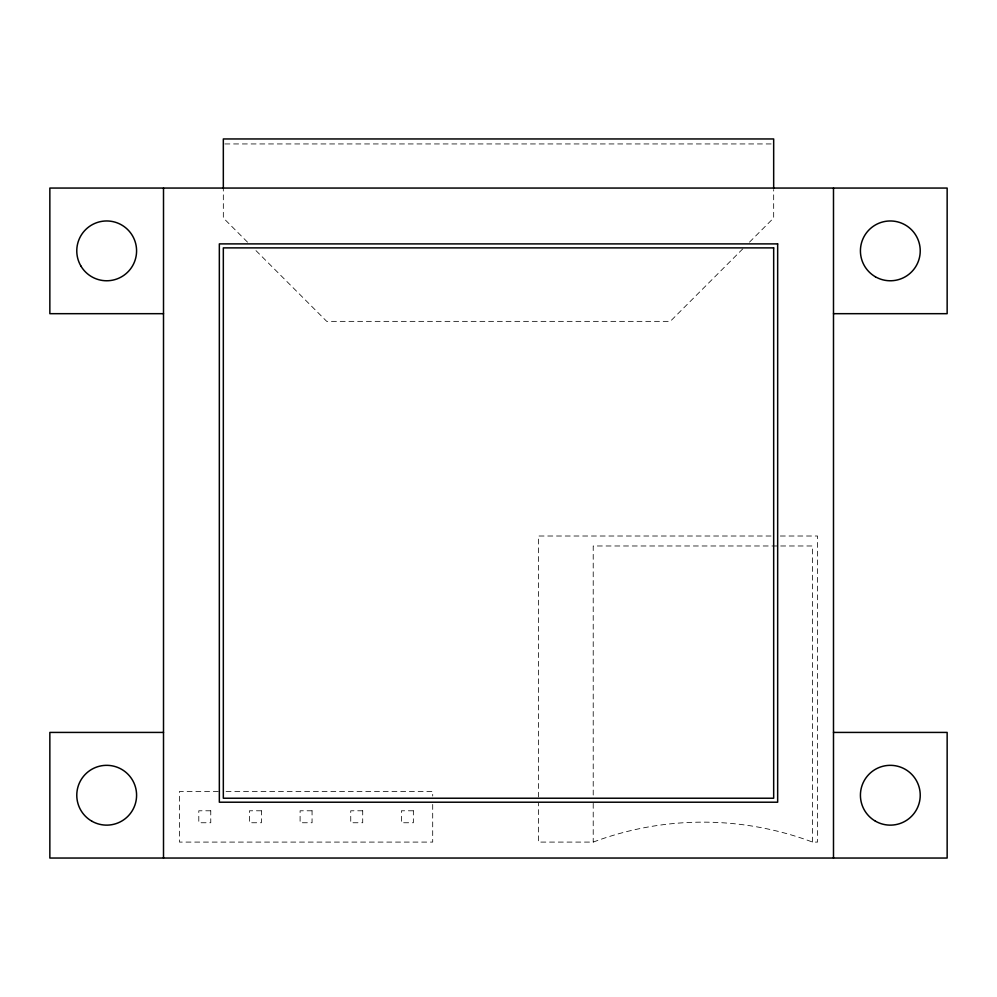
<?xml version="1.0" encoding="UTF-8"?>
<svg xmlns="http://www.w3.org/2000/svg" width="997" height="997" viewBox="0 0 997 997"><rect width="100%" height="100%" fill="white"/><g stroke="black" fill="none" stroke-linecap="round" stroke-linejoin="round"><path stroke-width="0.75" stroke-dasharray="4.99 3.74" d="M742.877 248.764L670.283 321.358L326.717 321.358L254.123 248.764M749.47 242.171L773.672 217.969L773.672 189.555M224.886 143.942L772.114 143.942M771.017 536.012L538.38 536.012L538.38 797.039M780.315 536.012L817.54 536.012L817.54 842.091L812.555 842.091A311.562 311.562 0 0 0 593.215 842.091L538.38 842.091L538.38 803.246M218.306 791.444L179.46 791.444L179.46 842.091L432.698 842.091L432.698 803.719M226.07 791.444L432.698 791.444L432.698 796.042M247.53 242.171L223.328 217.969L223.328 188.059M812.555 842.091L812.555 545.982L593.215 545.982L593.215 795.581M593.215 803.333L593.215 842.091M210.766 810.785L198.802 810.785L198.802 822.749L210.766 822.749L210.766 810.785M261.413 810.785L249.449 810.785L249.449 822.749L261.413 822.749L261.413 810.785M312.061 810.785L300.097 810.785L300.097 822.749L312.061 822.749L312.061 810.785M362.709 810.785L350.745 810.785L350.745 822.749L362.709 822.749L362.709 810.785M413.356 810.785L401.392 810.785L401.392 822.749L413.356 822.749L413.356 810.785"/><path stroke-width="1.5" d="M163.508 313.681L49.85 313.681L49.85 188.059L947.15 188.059L947.15 313.681L833.492 313.681M163.508 732.421L49.85 732.421L49.85 858.043L947.15 858.043L947.15 732.421L833.492 732.421M833.492 188.059L833.492 858.043M773.672 188.059L773.672 138.957L223.328 138.957L223.328 188.059M163.508 188.059L163.508 858.043M777.66 243.891L219.34 243.891L219.34 802.211L777.66 802.211L777.66 243.891M773.672 247.879L223.328 247.879L223.328 798.223L773.672 798.223L773.672 247.879M91.724 821.129A29.91 29.91 0 0 0 136.589 795.232A29.91 29.91 0 0 0 91.724 769.335A29.91 29.91 0 0 0 91.724 821.129M80.782 265.825A29.91 29.91 0 0 0 132.576 265.825A29.91 29.91 0 0 0 106.679 220.96A29.91 29.91 0 0 0 80.782 265.825M875.366 821.129A29.91 29.91 0 0 0 920.231 795.232A29.91 29.91 0 0 0 875.366 769.335A29.91 29.91 0 0 0 875.366 821.129M875.366 276.767A29.91 29.91 0 0 0 920.231 250.87A29.91 29.91 0 0 0 875.366 224.973A29.91 29.91 0 0 0 875.366 276.767"/></g></svg>
